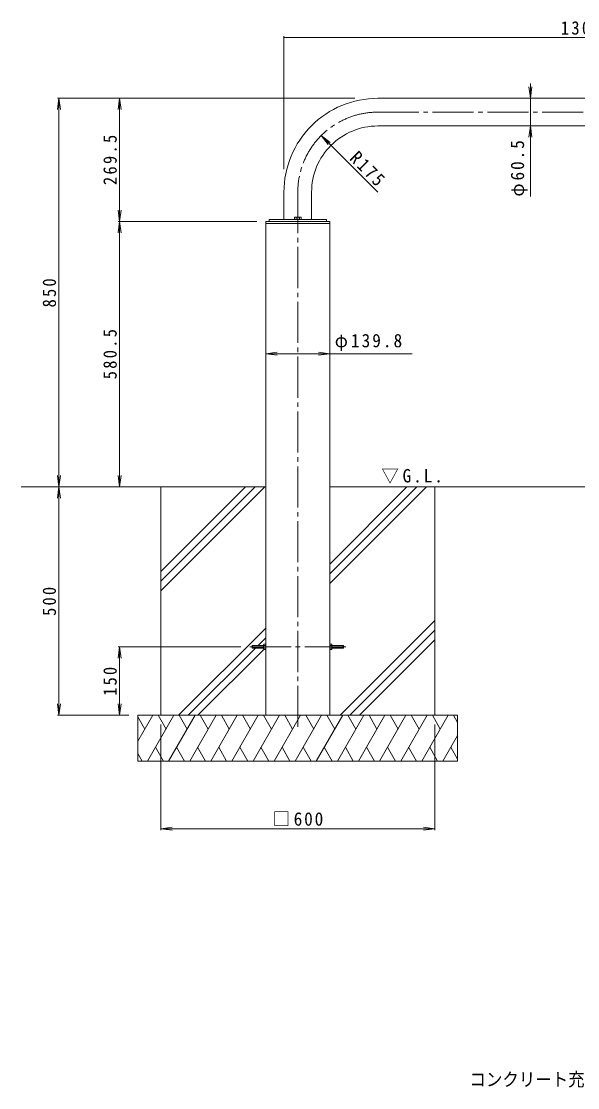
# Model space of a CAD drawing. Units: millimetres at full size, sheet at 1:10. Extents: x -1770 to 1863, y -1354 to 1232.
# Drawn here: x -1770 to -552, y -1303 to 1030 of the extents above; entities that cross this region are included whole.
import ezdxf
from ezdxf.enums import TextEntityAlignment as Align

# ---------------------------------------------------------------- set-up
doc = ezdxf.new("R2010")
doc.units = ezdxf.units.MM
doc.header["$LTSCALE"] = 10
doc.linetypes.add('CHAIN2', pattern=[12, 9, -1, 1, -1])
for name, color, linetype, lineweight in [('C-0_通り芯', 7, 'CHAIN2', 9), ('C-2_仕上', 3, 'Continuous', 9), ('C-3_寸法', 4, 'Continuous', 9), ('C-5_建具', 7, 'Continuous', 9), ('C-6_間仕切', 6, 'Continuous', 5), ('C-7_木断面', 5, 'Continuous', 5), ('C-8_ハッチ', 5, 'Continuous', 5), ('C-9_記号', 134, 'Continuous', 5), ('C-A_インテリア', 2, 'Continuous', 9), ('C-E_見え係り', 7, 'Continuous', 9), ('C-F_断熱材', 7, 'Continuous', 9)]:
    doc.layers.add(name, color=color, linetype=linetype, lineweight=lineweight)
doc.layers.add('F-5_F-5ﾚｲﾔ', color=2, linetype='Continuous')
doc.styles.add('ＭＳ ゴシック', font='')
doc.styles.get('ＭＳ ゴシック').set_extended_font_data('MS Gothic')

msp = doc.modelspace()

# ---------------------------------------------------------------- linework, layer by layer
at = {"layer": 'C-0_通り芯'}
for p, q in [((-989.61, 831.24), (-100.11, 831.24)), ((-1164.61, 656.24), (-1164.61, -519.18)), ((-1269.45, -338.51), (-1059.45, -338.51))]:
    msp.add_line(p, q, dxfattribs=at)
at = {"layer": 'C-0_通り芯', "linetype": 'Continuous'}
for q in [(-1093.52, 764.76), (-1098.14, 760.15)]:
    msp.add_line((-1113.36, 779.98), q, dxfattribs=at)
at = {"layer": 'C-0_通り芯'}
msp.add_arc((-989.61, 656.24), 175, 89.99991, 180, dxfattribs=at)
at = {"layer": 'C-2_仕上'}
for p, q in [((-1234.51, -488.51), (-1234.51, 587.49)), ((-1094.71, 587.49), (-1094.71, -488.51)), ((-1234.51, -488.51), (-1094.71, -488.51))]:
    msp.add_line(p, q, dxfattribs=at)
at = {"layer": 'C-3_寸法'}
for p, q in [((-989.61, 861.49), (-100.11, 861.49)), ((-989.61, 800.99), (-100.11, 800.99)), ((-1194.86, 656.24), (-1194.86, 596.49)), ((-1134.36, 656.24), (-1134.36, 596.49))]:
    msp.add_line(p, q, dxfattribs=at)
for radius in [205.25, 144.75]:
    msp.add_arc((-989.61, 656.24), radius, 89.99991, 180, dxfattribs=at)
at = {"layer": 'C-5_建具'}
for p, q in [((-655.22, 861.49), (-655.22, 893.72)), ((-655.22, 861.49), (-658.48, 886.27)), ((-655.22, 861.49), (-651.95, 886.27)), ((-1687.55, 861.49), (-1690.81, 836.7)), ((-1687.55, 861.49), (-1684.29, 836.7)), ((-1554.62, 861.49), (-1557.88, 836.7)), ((-1554.62, 861.49), (-1551.36, 836.7)), ((-1554.62, 861.49), (-1554.62, 591.99)), ((-655.22, 800.99), (-651.96, 776.2)), ((-655.22, 800.99), (-655.22, 646.49)), ((-989.61, 656.24), (-1113.36, 779.98)), ((-1554.62, 591.99), (-1557.88, 616.78)), ((-1554.62, 591.99), (-1551.36, 616.78)), ((-1554.62, 591.99), (-1557.88, 567.2)), ((-1554.62, 591.99), (-1551.36, 567.2)), ((-1554.62, 591.99), (-1554.62, 11.49)), ((-1234.51, 302.76), (-1209.73, 306.02)), ((-1094.71, 302.76), (-1119.5, 306.02)), ((-1234.51, 302.76), (-1209.73, 299.5)), ((-1094.71, 302.76), (-913.98, 302.76)), ((-1687.55, 11.49), (-1684.29, 36.27)), ((-1554.62, 11.49), (-1557.88, 36.27)), ((-1554.62, 11.49), (-1551.36, 36.27)), ((-1687.55, 11.49), (-1690.81, -13.3)), ((-1687.55, 11.49), (-1684.29, -13.3)), ((-1687.55, -488.51), (-1684.29, -463.73))]:
    msp.add_line(p, q, dxfattribs=at)
for points in [[(-1687.55, 861.49), (-1687.55, 11.49), (-1690.81, 36.27)], [(-655.22, 861.49), (-655.22, 800.99), (-658.48, 776.2)], [(-1234.51, 302.76), (-1094.71, 302.76), (-1119.5, 299.5)], [(-1687.55, 11.49), (-1687.55, -488.51), (-1690.81, -463.73)]]:
    msp.add_lwpolyline(points, dxfattribs=at)
at = {"layer": 'C-6_間仕切'}
for p, q in [((-1264.45, -336.05), (-1264.45, -340.97)), ((-1239.51, -336.05), (-1264.45, -336.05)), ((-1264.45, -340.97), (-1263.91, -341.51)), ((-1239.51, -340.97), (-1264.45, -340.97)), ((-1239.51, -335.51), (-1263.91, -335.51)), ((-1239.51, -341.51), (-1263.91, -341.51)), ((-1089.71, -335.51), (-1064.99, -335.51)), ((-1089.71, -336.05), (-1064.45, -336.05)), ((-1089.71, -340.97), (-1064.45, -340.97)), ((-1089.71, -341.51), (-1064.99, -341.51)), ((-1064.45, -336.05), (-1064.99, -335.51)), ((-1064.99, -335.51), (-1064.99, -341.51)), ((-1064.45, -340.97), (-1064.99, -341.51)), ((-1064.45, -336.05), (-1064.45, -340.97))]:
    msp.add_line(p, q, dxfattribs=at)
msp.add_lwpolyline([(-1264.45, -336.05), (-1263.91, -335.51), (-1263.91, -341.51)], dxfattribs=at)
at = {"layer": 'C-7_木断面'}
for p, q in [((-1239.51, -334.2), (-1239.51, -342.82)), ((-1239.02, -332.76), (-1234.51, -332.76)), ((-1239.02, -335.65), (-1234.51, -335.65)), ((-1239.02, -341.37), (-1234.51, -341.37)), ((-1239.02, -344.26), (-1234.51, -344.26)), ((-1234.51, -332.76), (-1234.51, -344.26)), ((-1094.71, -332.76), (-1094.71, -344.26)), ((-1090.2, -332.76), (-1094.71, -332.76)), ((-1090.2, -335.65), (-1094.71, -335.65)), ((-1090.2, -341.37), (-1094.71, -341.37)), ((-1090.2, -344.26), (-1094.71, -344.26)), ((-1089.71, -334.2), (-1089.71, -342.82))]:
    msp.add_line(p, q, dxfattribs=at)
for centre, radius, start, end in [((-1237.15, -334.2), 2.37, 142.44278, 217.55722), ((-1230.92, -338.51), 8.6, 160.548, 199.452), ((-1237.15, -342.82), 2.37, 142.44278, 217.55722), ((-1092.08, -334.2), 2.37, 322.44278, 37.55722), ((-1098.31, -338.51), 8.6, 340.548, 19.452), ((-1092.08, -342.82), 2.37, 322.44278, 37.55722)]:
    msp.add_arc(centre, radius, start, end, dxfattribs=at)
at = {"layer": 'C-8_ハッチ'}
for p, q in [((-1234.51, 591.99), (-1094.71, 591.99)), ((-1234.51, 591.99), (-1234.51, 587.49)), ((-1234.51, 587.49), (-1094.71, 587.49)), ((-1094.71, 591.99), (-1094.71, 587.49))]:
    msp.add_line(p, q, dxfattribs=at)
at = {"layer": 'C-9_記号'}
for p, q in [((-1227.61, 596.49), (-1101.61, 596.49)), ((-1227.61, 591.99), (-1227.61, 596.49)), ((-1227.61, 591.99), (-1194.86, 591.99)), ((-1134.36, 591.99), (-1101.61, 591.99)), ((-1101.61, 591.99), (-1101.61, 596.49))]:
    msp.add_line(p, q, dxfattribs=at)
at = {"layer": 'C-A_インテリア'}
for p, q in [((-1171.11, 601.79), (-1172.12, 601.21)), ((-1172.12, 596.49), (-1172.12, 601.21)), ((-1157.11, 596.49), (-1172.12, 596.49)), ((-1158.11, 601.79), (-1171.11, 601.79)), ((-1168.37, 601.21), (-1168.37, 596.49)), ((-1160.86, 601.21), (-1160.86, 596.49)), ((-1158.11, 601.79), (-1157.11, 601.21)), ((-1157.11, 596.49), (-1157.11, 601.21))]:
    msp.add_line(p, q, dxfattribs=at)
for centre, radius, start, end in [((-1169.9, 597.37), 4.43, 94.38426, 120.00002), ((-1170.36, 598.09), 3.7, 57.41998, 88.19579), ((-1164.61, 589.37), 12.42, 72.41205, 107.58797), ((-1158.87, 598.09), 3.7, 91.80423, 122.58003), ((-1159.32, 597.37), 4.43, 60, 85.61575)]:
    msp.add_arc(centre, radius, start, end, dxfattribs=at)
at = {"layer": 'C-E_見え係り', "color": 6, "lineweight": 5}
for p, q in [((-1769.89, 11.49), (-1234.51, 11.49)), ((-1094.71, 11.49), (4.99, 11.49))]:
    msp.add_line(p, q, dxfattribs=at)
at = {"layer": 'C-E_見え係り', "color": 5, "lineweight": 5}
for p, q in [((-1464.61, 11.49), (-1464.61, -488.51)), ((-1464.61, -216.47), (-1236.66, 11.49)), ((-1464.61, -195.26), (-1257.87, 11.49)), ((-1464.61, -174.04), (-1279.08, 11.49)), ((-1094.71, -157.7), (-925.53, 11.49)), ((-1094.71, -178.91), (-904.32, 11.49)), ((-1094.71, -200.12), (-883.1, 11.49)), ((-864.61, 11.49), (-864.61, -488.51)), ((-1425.53, -488.51), (-1234.51, -297.5)), ((-1071.98, -488.51), (-864.61, -281.15)), ((-1050.76, -488.51), (-864.61, -302.36)), ((-1251.32, -335.51), (-1234.51, -318.71)), ((-1029.55, -488.51), (-864.61, -323.58)), ((-1404.32, -488.51), (-1257.32, -341.51)), ((-1383.1, -488.51), (-1238.85, -344.26)), ((-1464.61, -488.51), (-864.61, -488.51))]:
    msp.add_line(p, q, dxfattribs=at)
at = {"layer": 'C-E_見え係り'}
for p, q in [((-1514.61, -488.51), (-1514.61, -588.51)), ((-814.61, -488.51), (-1514.61, -488.51)), ((-1514.61, -545.05), (-1481.97, -488.51)), ((-1493.52, -588.51), (-1435.79, -488.51)), ((-1453.11, -518.51), (-1470.43, -488.51)), ((-1447.33, -588.51), (-1389.6, -488.51)), ((-1406.92, -518.51), (-1424.24, -488.51)), ((-1401.14, -588.51), (-1343.41, -488.51)), ((-1360.73, -518.51), (-1378.05, -488.51)), ((-1354.96, -588.51), (-1297.22, -488.51)), ((-1314.54, -518.51), (-1331.86, -488.51)), ((-1308.77, -588.51), (-1251.03, -488.51)), ((-1268.35, -518.51), (-1285.67, -488.51)), ((-1262.58, -588.51), (-1204.85, -488.51)), ((-1222.17, -518.51), (-1239.49, -488.51)), ((-1216.39, -588.51), (-1158.66, -488.51)), ((-1175.98, -518.51), (-1193.3, -488.51)), ((-1170.2, -588.51), (-1112.47, -488.51)), ((-1129.79, -518.51), (-1147.11, -488.51)), ((-1124.02, -588.51), (-1066.28, -488.51)), ((-1083.6, -518.51), (-1100.92, -488.51)), ((-1077.83, -588.51), (-1020.09, -488.51)), ((-1037.41, -518.51), (-1054.73, -488.51)), ((-1031.64, -588.51), (-973.91, -488.51)), ((-991.23, -518.51), (-1008.55, -488.51)), ((-985.45, -588.51), (-927.72, -488.51)), ((-945.04, -518.51), (-962.36, -488.51)), ((-939.26, -588.51), (-881.53, -488.51)), ((-898.85, -518.51), (-916.17, -488.51)), ((-893.08, -588.51), (-835.34, -488.51)), ((-852.66, -518.51), (-869.98, -488.51)), ((-814.61, -504.41), (-823.8, -488.51)), ((-814.61, -488.51), (-814.61, -588.51)), ((-1499.29, -518.51), (-1514.61, -491.98)), ((-846.89, -588.51), (-814.61, -532.61)), ((-1476.2, -558.51), (-1458.88, -588.51)), ((-1430.01, -558.51), (-1412.69, -588.51)), ((-1383.82, -558.51), (-1366.5, -588.51)), ((-1337.64, -558.51), (-1320.32, -588.51)), ((-1291.45, -558.51), (-1274.13, -588.51)), ((-1245.26, -558.51), (-1227.94, -588.51)), ((-1199.07, -558.51), (-1181.75, -588.51)), ((-1152.88, -558.51), (-1135.56, -588.51)), ((-1106.7, -558.51), (-1089.38, -588.51)), ((-1060.51, -558.51), (-1043.19, -588.51)), ((-1014.32, -558.51), (-997, -588.51)), ((-968.13, -558.51), (-950.81, -588.51)), ((-921.94, -558.51), (-904.62, -588.51)), ((-875.76, -558.51), (-858.44, -588.51)), ((-829.57, -558.51), (-814.61, -584.41)), ((-1514.61, -571.98), (-1505.07, -588.51)), ((-1514.61, -588.51), (-814.61, -588.51))]:
    msp.add_line(p, q, dxfattribs=at)
at = {"layer": 'C-F_断熱材'}
for p, q in [((-1194.86, 997.5), (-1194.86, 706.24)), ((-1194.86, 994.5), (105.14, 994.5)), ((-1690.55, 861.49), (-1039.61, 861.49)), ((-1557.62, 591.99), (-1254.51, 591.99)), ((-1554.62, -338.51), (-1557.88, -363.3)), ((-1557.62, -338.51), (-1289.45, -338.51)), ((-1554.62, -488.51), (-1554.62, -338.51)), ((-1554.62, -338.51), (-1551.36, -363.3)), ((-1554.62, -488.51), (-1557.88, -463.73)), ((-1554.62, -488.51), (-1551.36, -463.73)), ((-1690.55, -488.51), (-1534.61, -488.51)), ((-1464.61, -739.76), (-1464.61, -508.51)), ((-864.61, -739.76), (-864.61, -508.51)), ((-1464.61, -736.76), (-1439.83, -733.5)), ((-1464.61, -736.76), (-864.61, -736.76)), ((-1464.61, -736.76), (-1439.83, -740.03)), ((-864.61, -736.76), (-889.4, -733.5)), ((-864.61, -736.76), (-889.4, -740.03))]:
    msp.add_line(p, q, dxfattribs=at)

# ---------------------------------------------------------------- texts
at = {"layer": 'C-5_建具', "color": 2, "char_height": 29.33, "attachment_point": 7, "rotation": 90, "style": 'ＭＳ ゴシック'}
for s, insert in [('\\T1.28;\\W0.9;269.5', (-1560.62, 671.74)), ('\\T1.28;\\W0.9;580.5', (-1560.62, 246.74))]:
    msp.add_mtext(s, dxfattribs=dict(at, insert=insert))
at = {"layer": 'C-5_建具', "color": 2, "insert": (-981.59, 18.43), "char_height": 29.33, "attachment_point": 7, "style": 'ＭＳ ゴシック'}
msp.add_mtext('\\T1.22;\\W0.95;▽G.L.', dxfattribs=at)
at = {"layer": 'C-F_断熱材', "color": 2, "char_height": 29.33, "attachment_point": 7, "style": 'ＭＳ ゴシック'}
for s, insert in [('\\T1.28;\\W0.9;1300', (-588.61, 1000.5)), ('\\T1.23;\\W0.95;φ139.8', (-1083.67, 308.76)), ('\\T1.21;\\W0.95;□600', (-1219.61, -730.76))]:
    msp.add_mtext(s, dxfattribs=dict(at, insert=insert))
for s, insert, rotation in [('\\T1.28;\\W0.9;R175', (-1053.58, 727.81), 315), ('\\T1.22;\\W0.95;φ60.5', (-661.22, 646.49), 90), ('\\T1.27;\\W0.9;850', (-1693.55, 403.99), 90), ('\\T1.27;\\W0.9;500', (-1693.55, -271.01), 90), ('\\T1.27;\\W0.9;150', (-1560.62, -446.01), 90)]:
    msp.add_mtext(s, dxfattribs=dict(at, insert=insert, rotation=rotation))
at = {"layer": 'F-5_F-5ﾚｲﾔ', "style": 'ＭＳ ゴシック', "width": 0.9}
msp.add_text('コンクリート充填タイプ\u3000スチール製アーチ型車止め', height=29.33, dxfattribs=at).set_placement((-788.74, -1308.71), align=Align.BOTTOM_LEFT)

doc.saveas('drawing.dxf')
